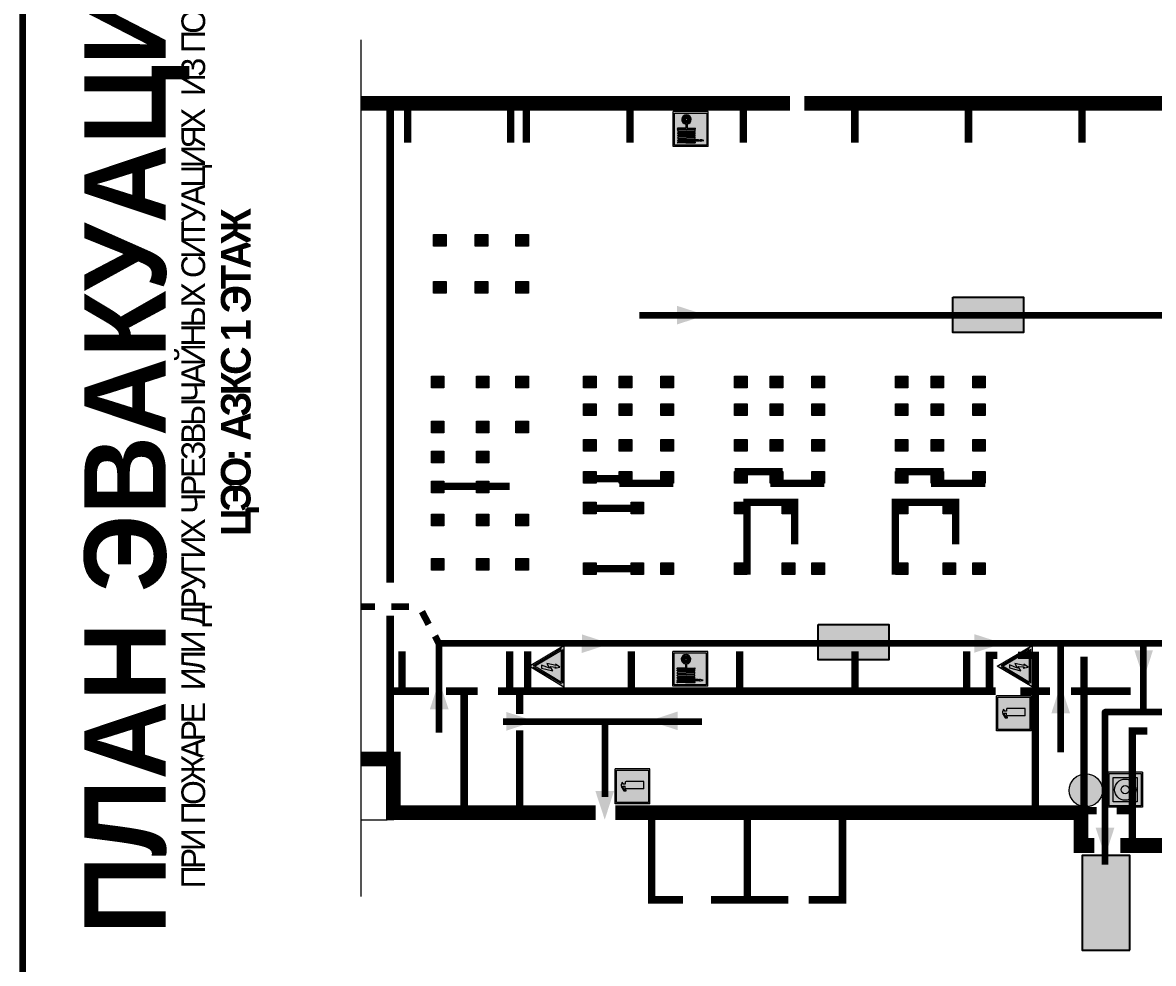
# Model space of a CAD drawing. Header units: millimetres. Extents: x 13114 to 67229, y 22859 to 38520.
# Drawn here: x 27562.5 to 27822.2, y 25477.1 to 25693.2 of the extents above; entities that cross this region are included whole.
import ezdxf

# ---------------------------------------------------------------- set-up
doc = ezdxf.new("R2010")
doc.units = ezdxf.units.MM
doc.linetypes.add('{ Wide Dash }', pattern=[12, 4, -2, 4, -2])
doc.layers.add('План_Штампы', color=7, linetype='Continuous')
doc.styles.add('обычный', font='arial.ttf')

# ---------------------------------------------------------------- blocks, each defined once
blk = doc.blocks.new('A$C32E8229D')
at = {"true_color": 0xffffff}
blk.add_hatch(color=7, dxfattribs=at).paths.add_polyline_path([(0, 0), (0, -8), (16, -8), (16, 0)])
h = blk.add_hatch(color=126)
h.paths.add_polyline_path([(0.2, -0.2), (15.8, -0.2), (15.8, -7.8), (0.2, -7.8)])
h.paths.add_polyline_path([(13.49, -2.05), (12.08, -2.05), (11.37, -2.63, 0.162397), (11.29, -2.84), (11.29, -3.63), (10.35, -3.63), (10.35, -4.05), (11.68, -4.05), (11.68, -3.48), (12.26, -4.28), (11.29, -5.1), (11.29, -6.78), (11.85, -6.78), (11.85, -5.44), (12.8, -4.64), (12.8, -5.94), (14.46, -5.94), (14.46, -5.39), (13.45, -5.39), (13.45, -3.97), (12.46, -2.59), (13.15, -2.59), (13.69, -3.34), (14.18, -3)], flags=16)
h.paths.add_polyline_path([(10.74, -1.82, 1), (11.8, -1.82, 1)], flags=16)
h.paths.add_polyline_path([(9.39, -3.59), (5.99, -3.59), (6.56, -3.03), (5.91, -3.03), (5.1, -3.83), (5.91, -4.64), (6.56, -4.64), (5.99, -4.09), (9.39, -4.09)], flags=16)
h.paths.add_polyline_path([(4.29, -1.08), (1.72, -1.08), (1.72, -6.6), (4.29, -6.6)], flags=16)
at = {"color": 126}
blk.add_lwpolyline([(16, -8), (0, -8), (0, 0), (16, 0)], close=True, dxfattribs=at)
blk = doc.blocks.new('A$C54414219')
at = {"true_color": 0xffffff}
h = blk.add_hatch(color=7, dxfattribs=at)
h.paths.add_polyline_path([(2.39, -9.45), (2.39, -18.3), (11.23, -18.3), (11.23, -9.45)], flags=0)
h.paths.add_polyline_path([(10.71, -13.87, -1), (2.92, -13.87, -1)], flags=0)
h.paths.add_polyline_path([(8.3, -13.87, -1), (5.33, -13.87, -1)], flags=0)
h.paths.add_polyline_path([(0.41, -7.47), (0.41, -20.27), (13.21, -20.27), (13.21, -7.47)])
h.paths.add_polyline_path([(0.92, -19.77), (12.71, -19.77), (12.71, -7.98), (0.92, -7.98)], flags=16)
h.paths.add_polyline_path([(11.23, -9.45), (11.23, -18.3), (2.39, -18.3), (2.39, -9.45)], flags=0)
at = {"lineweight": 5}
h = blk.add_hatch(color=242, dxfattribs=at)
h.paths.add_polyline_path([(12.71, -7.98), (0.92, -7.98), (0.92, -19.77), (12.71, -19.77)])
h.paths.add_polyline_path([(11.23, -18.3), (2.39, -18.3), (2.39, -9.45), (11.23, -9.45)], flags=16)
h.paths.add_polyline_path([(10.71, -13.87, -1), (2.92, -13.87, -1)], flags=0)
h.paths.add_polyline_path([(8.3, -13.87, -1), (5.33, -13.87, -1)], flags=0)
at = {"true_color": 0xffffff}
h = blk.add_hatch(color=7, dxfattribs=at)
h.paths.add_polyline_path([(2.39, -9.45), (2.39, -18.3), (11.23, -18.3), (11.23, -9.45)])
h.paths.add_polyline_path([(10.71, -13.87, -1), (2.92, -13.87, -1)], flags=16)
h.paths.add_polyline_path([(8.3, -13.87, -1), (5.33, -13.87, -1)], flags=0)
at = {"lineweight": 5}
h = blk.add_hatch(color=242, dxfattribs=at)
h.paths.add_polyline_path([(2.92, -13.87, 1), (10.71, -13.87, 1)])
h.paths.add_polyline_path([(8.3, -13.87, -1), (5.33, -13.87, -1)], flags=16)
at = {"color": 242, "lineweight": 5}
for p, q in [((0.41, -20.27), (0.41, -7.47)), ((0.41, -7.47), (13.21, -7.47)), ((0.41, -7.47), (13.21, -7.47)), ((13.21, -20.27), (13.21, -7.47)), ((0.41, -20.27), (13.21, -20.27))]:
    blk.add_line(p, q, dxfattribs=at)
for points in [[(0.92, -7.98), (12.71, -7.98), (12.71, -19.77), (0.92, -19.77)], [(2.39, -9.45), (11.23, -9.45), (11.23, -18.3), (2.39, -18.3)]]:
    blk.add_lwpolyline(points, close=True, dxfattribs=at)
for radius in [3.89, 1.49]:
    blk.add_circle((6.81, -13.87), radius, dxfattribs=at)
blk = doc.blocks.new('A$C7B8C2D5B')
at = {"lineweight": 0}
h = blk.add_hatch(color=5, dxfattribs=at)
h.dxf.hatch_style = 1
h.paths.add_polyline_path([(1.4, -3.02, 1), (-2.11, -3.02, 1)])
at = {"color": 5, "lineweight": 0}
blk.add_circle((-0.36, -3.02), 1.75, dxfattribs=at)
blk = doc.blocks.new('A$C7B4425F7')
at = {"true_color": 0xffffff}
blk.add_hatch(color=7, dxfattribs=at).paths.add_polyline_path([(0, 0), (-16, 0), (-16, -8), (0, -8)])
h = blk.add_hatch(color=126)
h.paths.add_polyline_path([(-0.2, -0.2), (-15.8, -0.2), (-15.8, -7.8), (-0.2, -7.8)])
h.paths.add_polyline_path([(-11.76, -2.03), (-11.76, -3.66), (-11.17, -3.66, -0.568275), (-11.17, -6.18), (-12.58, -6.18), (-12.58, -2.03)], flags=16)
h.paths.add_polyline_path([(-13.33, -4.12, -0.495768), (-13.59, -6.18), (-15.03, -6.18), (-15.03, -2.03), (-13.59, -2.03, -0.487973)], flags=16)
h.paths.add_polyline_path([(-10.25, -2.03), (-9.48, -2.03), (-9.48, -6.18), (-10.25, -6.18)], flags=16)
h.paths.add_polyline_path([(-13.84, -3.69), (-14.24, -3.69), (-14.24, -3.03), (-13.9, -3.03, -0.692621)], flags=0)
h.paths.add_polyline_path([(-9.15, -2.03), (-8.4, -2.03), (-8.04, -3.07), (-7.68, -2.03), (-6.93, -2.03), (-7.64, -4.1), (-6.93, -6.18), (-7.68, -6.18), (-8.04, -5.14), (-8.4, -6.18), (-9.15, -6.18), (-8.44, -4.1)], flags=16)
h.paths.add_polyline_path([(-11.76, -4.46), (-11.42, -4.46, -0.692621), (-11.36, -5.12), (-11.76, -5.12)], flags=0)
h.paths.add_polyline_path([(-13.9, -5.2), (-14.24, -5.2), (-14.24, -4.55), (-13.84, -4.55, -0.708038)], flags=0)
edge = h.paths.add_edge_path(flags=16)
edge.add_ellipse((-5.51, -4.08), major_axis=(0, 2.05), ratio=0.586184, start_angle=0, end_angle=360)
edge = h.paths.add_edge_path(flags=0)
edge.add_ellipse((-5.51, -4.08), major_axis=(0, 1.14), ratio=0.454828, start_angle=0, end_angle=360)
h.paths.add_polyline_path([(-4.13, -4.96, 0.377264), (-3.48, -4.52, 0.0555), (-3.16, -2.03), (-1.66, -2.03), (-1.66, -4.96), (-0.96, -4.96), (-0.96, -7.01), (-1.75, -7.01), (-1.75, -6.18), (-3.3, -6.18), (-3.3, -7.02), (-4.13, -7.02)], flags=16)
h.paths.add_polyline_path([(-2.73, -2.91), (-2.28, -2.91), (-2.28, -4.96), (-3.05, -4.96, 0.079136)], flags=0)
at = {"color": 126}
blk.add_lwpolyline([(-16, -8), (0, -8), (0, 0), (-16, 0)], close=True, dxfattribs=at)
blk = doc.blocks.new('A$C3AD82952')
at = {"true_color": 0xf5f5ff}
h = blk.add_hatch(color=7, dxfattribs=at)
h.dxf.hatch_style = 1
h.paths.add_polyline_path([(8.21, 8.73, 0.414214), (7.89, 9.05), (7.22, 9.05), (7.22, 9.92), (7.59, 9.92, 1), (7.57, 10.36), (7.22, 10.36), (7.22, 10.6), (6.43, 10.6), (6.43, 10.36), (6.01, 10.36), (4.74, 9.59), (4.74, 8.69), (4.98, 8.73), (4.98, 9.26), (6.12, 9.91), (6.43, 9.91), (6.43, 9.05), (5.76, 9.05, 0.414214), (5.44, 8.73), (5.44, 2.2), (8.21, 2.2)], flags=0)
h.paths.add_polyline_path([(12.8, 12.8), (0, 12.8), (0, 0), (12.8, 0)])
h.paths.add_polyline_path([(0.51, 12.29), (12.29, 12.29), (12.29, 0.51), (0.51, 0.51)], flags=16)
h.paths.add_polyline_path([(4.74, 9.59), (6.01, 10.36), (6.43, 10.36), (6.43, 10.6), (7.22, 10.6), (7.22, 10.36), (7.59, 10.36, -0.94586), (7.59, 9.92), (7.22, 9.92), (7.22, 9.05), (7.89, 9.05, -0.414214), (8.21, 8.73), (8.21, 2.2), (5.44, 2.2), (5.44, 8.73, -0.414214), (5.76, 9.05), (6.43, 9.05), (6.43, 9.91), (6.12, 9.91), (4.98, 9.26), (4.98, 8.73), (4.74, 8.69)], flags=0)
h = blk.add_hatch(color=242)
h.dxf.hatch_style = 1
h.paths.add_polyline_path([(12.29, 12.29), (0.51, 12.29), (0.51, 0.51), (12.29, 0.51)])
h.paths.add_polyline_path([(4.74, 8.69), (4.74, 9.59), (6.01, 10.36), (6.43, 10.36), (6.43, 10.6), (7.22, 10.6), (7.22, 10.36), (7.59, 10.36, -0.94586), (7.59, 9.92), (7.22, 9.92), (7.22, 9.05), (7.89, 9.05, -0.414214), (8.21, 8.73), (8.21, 2.2), (5.44, 2.2), (5.44, 8.73, -0.414214), (5.76, 9.05), (6.43, 9.05), (6.43, 9.91), (6.12, 9.91), (4.98, 9.26), (4.98, 8.73)], flags=16)
h = blk.add_hatch(color=7, dxfattribs=at)
h.dxf.hatch_style = 1
h.paths.add_polyline_path([(8.21, 8.73, 0.414214), (7.89, 9.05), (7.22, 9.05), (7.22, 9.92), (7.59, 9.92, 1), (7.57, 10.36), (7.22, 10.36), (7.22, 10.6), (6.43, 10.6), (6.43, 10.36), (6.01, 10.36), (4.74, 9.59), (4.74, 8.69), (4.98, 8.73), (4.98, 9.26), (6.12, 9.91), (6.43, 9.91), (6.43, 9.05), (5.76, 9.05, 0.414214), (5.44, 8.73), (5.44, 2.2), (8.21, 2.2)])
at = {"color": 242, "lineweight": 5}
for p, q in [((0, 0), (0, 12.8)), ((0, 12.8), (12.8, 12.8)), ((12.8, 0), (12.8, 12.8)), ((6.01, 10.36), (4.74, 9.59)), ((4.74, 9.59), (4.74, 8.69)), ((4.74, 8.69), (4.98, 8.73)), ((4.98, 9.26), (6.12, 9.91)), ((4.98, 8.73), (4.98, 9.26)), ((5.44, 2.2), (5.44, 8.73)), ((5.76, 9.05), (6.43, 9.05)), ((6.01, 10.36), (6.43, 10.36)), ((6.12, 9.91), (6.43, 9.91)), ((7.22, 10.6), (6.43, 10.6)), ((6.43, 10.6), (6.43, 10.36)), ((6.43, 9.91), (6.43, 9.05)), ((7.22, 10.36), (7.22, 10.6)), ((7.59, 10.36), (7.22, 10.36)), ((7.22, 9.05), (7.22, 9.92)), ((7.59, 9.92), (7.22, 9.92)), ((7.89, 9.05), (7.22, 9.05)), ((8.21, 2.2), (8.21, 8.73)), ((0, 0), (12.8, 0)), ((5.44, 2.2), (8.21, 2.2))]:
    blk.add_line(p, q, dxfattribs=at)
blk.add_lwpolyline([(0.51, 12.29), (12.29, 12.29), (12.29, 0.51), (0.51, 0.51)], close=True, dxfattribs=at)
for centre, radius, start, end in [((5.76, 8.73), 0.32, 90, 180), ((7.58, 10.14), 0.223, 273.1875, 86.8125), ((7.89, 8.73), 0.32, 0, 90)]:
    blk.add_arc(centre, radius, start, end, dxfattribs=at)
blk = doc.blocks.new('A$C3E6D3DDE')
at = {"lineweight": 5}
h = blk.add_hatch(color=40, dxfattribs=at)
h.paths.add_polyline_path([(24.1, 1.45), (16.46, -11.35), (31.74, -11.35)])
h.paths.add_polyline_path([(24.09, -0.46), (30.03, -10.41), (18.14, -10.41)], flags=16)
h.paths.add_polyline_path([(24.54, -3.08), (23.41, -6.02), (25.13, -5.01), (24.33, -8.5), (24.82, -8.27), (23.79, -9.86), (23.4, -8.04), (23.8, -8.43), (24.04, -6.29), (22.39, -7.25), (23.44, -3.08)], flags=0)
h = blk.add_hatch(color=256, dxfattribs=at)
h.paths.add_polyline_path([(24.37, 0.03, 0.567511), (23.82, 0.03), (17.59, -10.4, 0.582454), (17.86, -10.88), (30.32, -10.88, 0.582149), (30.6, -10.4)])
h.paths.add_polyline_path([(24.09, -0.46), (18.14, -10.41), (30.03, -10.41)], flags=16)
h.paths.add_polyline_path([(24.54, -3.08), (23.41, -6.02), (25.13, -5.01), (24.33, -8.5), (24.82, -8.27), (23.79, -9.86), (23.4, -8.04), (23.8, -8.43), (24.04, -6.29), (22.39, -7.25), (23.44, -3.08)], flags=0)
h = blk.add_hatch(color=40, dxfattribs=at)
h.paths.add_polyline_path([(24.09, -0.46), (18.14, -10.41), (30.03, -10.41)])
h.paths.add_polyline_path([(24.82, -8.27), (23.79, -9.86), (23.4, -8.04), (23.8, -8.43), (24.04, -6.29), (22.39, -7.25), (23.44, -3.08), (24.54, -3.08), (23.41, -6.02), (25.13, -5.01), (24.33, -8.5)], flags=16)
at = {"color": 40, "lineweight": 5}
for p, q in [((16.46, -11.35), (24.1, 1.45)), ((24.1, 1.45), (31.74, -11.35))]:
    blk.add_line(p, q, dxfattribs=at)
at = {"lineweight": 5}
for p, q in [((17.59, -10.4), (23.82, 0.03)), ((24.37, 0.03), (30.6, -10.4)), ((18.14, -10.41), (24.09, -0.46)), ((23.44, -3.08), (22.39, -7.25)), ((23.41, -6.02), (24.54, -3.08)), ((24.54, -3.08), (23.44, -3.08)), ((24.09, -0.46), (30.03, -10.41)), ((22.39, -7.25), (24.04, -6.29)), ((23.8, -8.43), (23.4, -8.04)), ((23.4, -8.04), (23.79, -9.86)), ((25.13, -5.01), (23.41, -6.02)), ((23.79, -9.86), (24.82, -8.27)), ((24.04, -6.29), (23.8, -8.43)), ((24.33, -8.5), (25.13, -5.01)), ((24.82, -8.27), (24.33, -8.5)), ((17.86, -10.88), (30.32, -10.88)), ((18.14, -10.41), (30.03, -10.41))]:
    blk.add_line(p, q, dxfattribs=at)
at = {"color": 50, "lineweight": 5}
blk.add_line((31.74, -11.35), (16.46, -11.35), dxfattribs=at)
blk = doc.blocks.new('A$C37112FD5')
at = {"true_color": 0xf5f5ff}
h = blk.add_hatch(color=7, dxfattribs=at)
h.dxf.hatch_style = 1
h.paths.add_polyline_path([(12.8, -7.4), (0, -7.4), (0, -20.2), (12.8, -20.2)])
h.paths.add_polyline_path([(12.29, -7.91), (12.29, -19.69), (0.51, -19.69), (0.51, -7.91)], flags=16)
h.paths.add_polyline_path([(4.98, -9.04, -0.42597), (5.17, -9.22), (5.17, -12.25), (5.17, -15.29, -0.432244), (4.98, -15.47), (4.83, -15.47, -0.42597), (4.64, -15.29), (4.64, -12.25), (4.64, -9.22, -0.432244), (4.83, -9.04)], flags=0)
h.paths.add_polyline_path([(4.28, -9.22), (4.28, -12.25), (4.28, -15.29, -0.432244), (4.09, -15.47), (3.94, -15.47, -0.42597), (3.75, -15.29), (3.75, -12.25), (3.75, -9.22, -0.432244), (3.94, -9.04), (4.09, -9.04, -0.42597)], flags=0)
h.paths.add_polyline_path([(5.72, -9.04), (5.87, -9.04, -0.42597), (6.06, -9.22), (6.06, -12.25), (6.06, -15.29, -0.432244), (5.87, -15.47), (5.72, -15.47, -0.42597), (5.53, -15.29), (5.53, -12.25), (5.53, -9.22, -0.432244)], flags=0)
h.paths.add_polyline_path([(6.42, -8.9), (6.5, -8.9, -0.42597), (6.69, -9.08), (6.69, -12.03), (8.21, -12.03, -15.824349), (8.21, -12.47), (6.69, -12.47), (6.69, -15.42, -0.432244), (6.5, -15.6), (6.42, -15.6)], flags=0)
h.paths.add_polyline_path([(3.39, -9.22), (3.39, -12.25), (3.39, -15.29, -0.432244), (3.2, -15.47), (3.05, -15.47, -0.42597), (2.85, -15.29), (2.85, -12.25), (2.85, -9.22, -0.432244), (3.05, -9.04), (3.2, -9.04, -0.42597)], flags=0)
h.paths.add_polyline_path([(2.5, -9.22), (2.5, -16.71), (1.96, -16.71), (1.96, -9.22, -0.432244), (2.15, -9.04), (2.31, -9.04, -0.42597)], flags=0)
h.paths.add_polyline_path([(1.61, -8.9), (1.61, -15.6), (1.57, -15.6, -0.42597), (1.37, -15.42), (1.37, -12.03), (1.37, -9.09, -0.432244), (1.57, -8.9)], flags=0)
h.paths.add_polyline_path([(9.76, -10.81), (9.76, -12.03), (8.49, -12.03, -0.336371)], flags=0)
h.paths.add_polyline_path([(8.49, -12.47), (9.76, -12.47), (9.76, -13.7, -0.336371)], flags=0)
h.paths.add_polyline_path([(10.11, -10.81, -0.336371), (11.38, -12.03), (10.11, -12.03)], flags=0)
h.paths.add_polyline_path([(10.11, -12.47), (11.38, -12.47, -0.336371), (10.11, -13.7)], flags=0)
h.paths.add_polyline_path([(2.5, -16.84), (2.5, -17.05), (1.97, -17.05), (1.97, -16.84)], flags=0)
h.paths.add_polyline_path([(2.5, -17.24, -0.033778), (2.24, -18.6, -0.033778), (1.97, -17.24)], flags=0)
h = blk.add_hatch(color=242)
h.dxf.hatch_style = 1
h.paths.add_polyline_path([(12.29, -7.91), (0.51, -7.91), (0.51, -19.69), (12.29, -19.69)])
h.paths.add_polyline_path([(6.42, -15.6), (6.42, -8.9), (6.5, -8.9, -0.42597), (6.69, -9.08), (6.69, -12.03), (8.21, -12.03, -15.824349), (8.21, -12.47), (6.69, -12.47), (6.69, -15.42, -0.432244), (6.5, -15.6)], flags=16)
h.paths.add_polyline_path([(5.87, -15.47), (5.72, -15.47, -0.42597), (5.53, -15.29), (5.53, -12.25), (5.53, -9.22, -0.432244), (5.72, -9.04), (5.87, -9.04, -0.42597), (6.06, -9.22), (6.06, -12.25), (6.06, -15.29, -0.432244)], flags=16)
h.paths.add_polyline_path([(4.98, -15.47), (4.83, -15.47, -0.42597), (4.64, -15.29), (4.64, -12.25), (4.64, -9.22, -0.432244), (4.83, -9.04), (4.98, -9.04, -0.42597), (5.17, -9.22), (5.17, -12.25), (5.17, -15.29, -0.432244)], flags=16)
h.paths.add_polyline_path([(4.09, -15.47), (3.94, -15.47, -0.42597), (3.75, -15.29), (3.75, -12.25), (3.75, -9.22, -0.432244), (3.94, -9.04), (4.09, -9.04, -0.42597), (4.28, -9.22), (4.28, -12.25), (4.28, -15.29, -0.432244)], flags=16)
h.paths.add_polyline_path([(3.2, -15.47), (3.05, -15.47, -0.42597), (2.85, -15.29), (2.85, -12.25), (2.85, -9.22, -0.432244), (3.05, -9.04), (3.2, -9.04, -0.42597), (3.39, -9.22), (3.39, -12.25), (3.39, -15.29, -0.432244)], flags=16)
h.paths.add_polyline_path([(2.5, -17.05), (1.97, -17.05), (1.97, -16.84), (2.5, -16.84)], flags=16)
h.paths.add_polyline_path([(2.5, -17.24, -0.033778), (2.24, -18.6, -0.033778), (1.97, -17.24)], flags=16)
h.paths.add_polyline_path([(2.5, -16.71), (1.96, -16.71), (1.96, -9.22, -0.432244), (2.15, -9.04), (2.31, -9.04, -0.42597), (2.5, -9.22)], flags=16)
h.paths.add_polyline_path([(1.61, -15.6), (1.57, -15.6, -0.42597), (1.37, -15.42), (1.37, -12.03), (1.37, -9.09, -0.432244), (1.57, -8.9), (1.61, -8.9)], flags=16)
h.paths.add_polyline_path([(8.49, -12.47), (9.76, -12.47), (9.76, -13.7, -0.336371)], flags=0)
h.paths.add_polyline_path([(10.11, -13.7), (10.11, -12.47), (11.38, -12.47, -0.336371)], flags=0)
h.paths.add_polyline_path([(8.49, -12.03, -0.336371), (9.76, -10.81), (9.76, -12.03)], flags=0)
h.paths.add_polyline_path([(10.11, -12.03), (10.11, -10.81, -0.336371), (11.38, -12.03)], flags=0)
h = blk.add_hatch(color=7, dxfattribs=at)
h.dxf.hatch_style = 1
h.paths.add_polyline_path([(1.61, -8.9), (1.57, -8.9, 0.432244), (1.37, -9.09), (1.37, -12.03), (1.37, -15.42, 0.42597), (1.57, -15.6), (1.61, -15.6)])
h.paths.add_polyline_path([(2.5, -9.22, 0.42597), (2.31, -9.04), (2.15, -9.04, 0.432244), (1.96, -9.22), (1.96, -16.71), (2.5, -16.71)])
h.paths.add_polyline_path([(2.5, -16.84), (1.97, -16.84), (1.97, -17.05), (2.5, -17.05)])
h.paths.add_polyline_path([(2.5, -17.24), (1.97, -17.24, 0.033778), (2.24, -18.6, 0.033778)])
h.paths.add_polyline_path([(3.39, -12.25), (3.39, -9.22, 0.42597), (3.2, -9.04), (3.05, -9.04, 0.432244), (2.85, -9.22), (2.85, -12.25), (2.85, -15.29, 0.42597), (3.05, -15.47), (3.2, -15.47, 0.432244), (3.39, -15.29)])
h.paths.add_polyline_path([(4.28, -12.25), (4.28, -9.22, 0.42597), (4.09, -9.04), (3.94, -9.04, 0.432244), (3.75, -9.22), (3.75, -12.25), (3.75, -15.29, 0.42597), (3.94, -15.47), (4.09, -15.47, 0.432244), (4.28, -15.29)])
h.paths.add_polyline_path([(5.17, -12.25), (5.17, -9.22, 0.42597), (4.98, -9.04), (4.83, -9.04, 0.432244), (4.64, -9.22), (4.64, -12.25), (4.64, -15.29, 0.42597), (4.83, -15.47), (4.98, -15.47, 0.432244), (5.17, -15.29)])
h.paths.add_polyline_path([(6.06, -12.25), (6.06, -9.22, 0.42597), (5.87, -9.04), (5.72, -9.04, 0.432244), (5.53, -9.22), (5.53, -12.25), (5.53, -15.29, 0.42597), (5.72, -15.47), (5.87, -15.47, 0.432244), (6.06, -15.29)])
h.paths.add_polyline_path([(6.69, -12.47), (8.21, -12.47, 15.824349), (8.21, -12.03), (6.69, -12.03), (6.69, -9.08, 0.42597), (6.5, -8.9), (6.42, -8.9), (6.42, -15.6), (6.5, -15.6, 0.432244), (6.69, -15.42)])
h.paths.add_polyline_path([(8.49, -12.47), (9.76, -12.47), (9.76, -13.7, -0.336371)], flags=16)
h.paths.add_polyline_path([(8.49, -12.03, -0.336371), (9.76, -10.81), (9.76, -12.03)], flags=16)
h.paths.add_polyline_path([(10.11, -12.47), (11.38, -12.47, -0.336371), (10.11, -13.7)], flags=16)
h.paths.add_polyline_path([(10.11, -12.03), (10.11, -10.81, -0.336371), (11.38, -12.03)], flags=16)
h = blk.add_hatch(color=242)
h.dxf.hatch_style = 1
h.paths.add_polyline_path([(9.76, -10.81, 0.336371), (8.49, -12.03), (9.76, -12.03)])
h.paths.add_polyline_path([(10.11, -10.81), (10.11, -12.03), (11.38, -12.03, 0.336371)])
h.paths.add_polyline_path([(11.38, -12.47), (10.11, -12.47), (10.11, -13.7, 0.336371)])
h.paths.add_polyline_path([(9.76, -12.47), (8.49, -12.47, 0.336371), (9.76, -13.7)])
at = {"color": 242, "lineweight": 5}
for p, q in [((0, -20.2), (0, -7.4)), ((0, -7.4), (12.8, -7.4)), ((12.8, -20.2), (12.8, -7.4)), ((1.37, -12.03), (1.37, -9.08)), ((1.37, -12.03), (1.37, -15.42)), ((1.57, -8.9), (1.61, -8.9)), ((1.61, -8.9), (1.61, -15.6)), ((1.96, -16.71), (1.96, -9.22)), ((2.15, -9.04), (2.31, -9.04)), ((2.5, -16.71), (2.5, -9.22)), ((2.85, -12.25), (2.85, -9.22)), ((2.85, -12.25), (2.85, -15.29)), ((3.05, -9.04), (3.2, -9.04)), ((3.39, -12.25), (3.39, -9.22)), ((3.39, -12.25), (3.39, -15.29)), ((3.75, -12.25), (3.75, -9.22)), ((3.75, -12.25), (3.75, -15.29)), ((3.94, -9.04), (4.09, -9.04)), ((4.28, -12.25), (4.28, -9.22)), ((4.28, -12.25), (4.28, -15.29)), ((4.64, -12.25), (4.64, -9.22)), ((4.64, -12.25), (4.64, -15.29)), ((4.83, -9.04), (4.98, -9.04)), ((5.17, -12.25), (5.17, -9.22)), ((5.17, -12.25), (5.17, -15.29)), ((5.53, -12.25), (5.53, -9.22)), ((5.53, -12.25), (5.53, -15.29)), ((5.72, -9.04), (5.87, -9.04)), ((6.06, -12.25), (6.06, -9.22)), ((6.06, -12.25), (6.06, -15.29)), ((6.42, -8.9), (6.42, -15.6)), ((6.5, -8.9), (6.42, -8.9)), ((6.69, -12.03), (6.69, -9.08)), ((8.21, -12.03), (6.69, -12.03)), ((9.76, -12.03), (8.49, -12.03)), ((9.76, -10.81), (9.76, -12.03)), ((10.11, -10.81), (10.11, -12.03)), ((11.38, -12.03), (10.11, -12.03)), ((1.57, -15.6), (1.61, -15.6)), ((3.05, -15.47), (3.2, -15.47)), ((3.94, -15.47), (4.09, -15.47)), ((4.83, -15.47), (4.98, -15.47)), ((5.72, -15.47), (5.87, -15.47)), ((6.42, -15.6), (6.5, -15.6)), ((8.21, -12.47), (6.69, -12.47)), ((6.69, -12.47), (6.69, -15.42)), ((9.76, -12.47), (8.49, -12.47)), ((9.76, -12.47), (9.76, -13.7)), ((11.38, -12.47), (10.11, -12.47)), ((10.11, -12.47), (10.11, -13.7)), ((0, -20.2), (12.8, -20.2)), ((1.96, -16.71), (2.5, -16.71)), ((1.97, -16.84), (2.5, -16.84)), ((1.97, -17.05), (1.97, -16.84)), ((2.5, -17.05), (1.97, -17.05)), ((1.97, -17.24), (2.5, -17.24)), ((2.5, -16.84), (2.5, -17.05))]:
    blk.add_line(p, q, dxfattribs=at)
blk.add_lwpolyline([(0.51, -7.91), (12.29, -7.91), (12.29, -19.69), (0.51, -19.69)], close=True, dxfattribs=at)
for centre, radius, start, end in [((1.56, -9.09), 0.182, 87.1027, 180.6071), ((2.15, -9.22), 0.182, 87.1027, 180.6071), ((2.32, -9.22), 0.182, 359.3929, 92.8973), ((3.04, -9.22), 0.182, 87.1027, 180.6071), ((3.21, -9.22), 0.182, 359.3929, 92.8973), ((3.93, -9.22), 0.182, 87.1027, 180.6071), ((4.1, -9.22), 0.182, 359.3929, 92.8973), ((4.82, -9.22), 0.182, 87.1027, 180.6071), ((4.99, -9.22), 0.182, 359.3929, 92.8973), ((5.71, -9.22), 0.182, 87.1027, 180.6071), ((5.88, -9.22), 0.182, 359.3929, 92.8973), ((6.51, -9.09), 0.182, 359.3929, 92.8973), ((9.93, -12.25), 1.74, 187.2319, 172.7681), ((9.93, -12.25), 1.46, 96.9927, 171.3585), ((9.93, -12.25), 1.46, 8.6415, 83.0073), ((1.56, -15.42), 0.182, 179.3929, 272.8973), ((3.04, -15.29), 0.182, 179.3929, 272.8973), ((3.21, -15.29), 0.182, 267.1027, 0.6071), ((3.93, -15.29), 0.182, 179.3929, 272.8973), ((4.1, -15.29), 0.182, 267.1027, 0.6071), ((4.82, -15.29), 0.182, 179.3929, 272.8973), ((4.99, -15.29), 0.182, 267.1027, 0.6071), ((5.71, -15.29), 0.182, 179.3929, 272.8973), ((5.88, -15.29), 0.182, 267.1027, 0.6071), ((6.51, -15.42), 0.182, 267.1027, 0.6071), ((9.93, -12.25), 1.46, 188.6415, 263.0073), ((9.93, -12.25), 1.46, 276.9927, 351.3585), ((12.17, -15.98), 10.27, 187.041, 194.7793), ((-7.7, -15.98), 10.27, 345.2207, 352.959)]:
    blk.add_arc(centre, radius, start, end, dxfattribs=at)

msp = doc.modelspace()

# ---------------------------------------------------------------- hatches: boundary and pattern name
at = {"lineweight": 0}
h = msp.add_hatch(color=256, dxfattribs=at)
h.dxf.hatch_style = 1
h.paths.add_polyline_path([(27659.76, 25644.5), (27656.89, 25644.5), (27656.89, 25641.81), (27659.76, 25641.81)])
h = msp.add_hatch(color=256, dxfattribs=at)
h.dxf.hatch_style = 1
h.paths.add_polyline_path([(27669.32, 25644.5), (27666.45, 25644.5), (27666.45, 25641.81), (27669.32, 25641.81)])
h = msp.add_hatch(color=256, dxfattribs=at)
h.dxf.hatch_style = 1
h.paths.add_polyline_path([(27678.63, 25644.5), (27675.76, 25644.5), (27675.76, 25641.81), (27678.63, 25641.81)])
h = msp.add_hatch(color=256, dxfattribs=at)
h.dxf.hatch_style = 1
h.paths.add_polyline_path([(27659.76, 25633.66), (27656.89, 25633.66), (27656.89, 25630.98), (27659.76, 25630.98)])
h = msp.add_hatch(color=256, dxfattribs=at)
h.dxf.hatch_style = 1
h.paths.add_polyline_path([(27669.32, 25633.66), (27666.45, 25633.66), (27666.45, 25630.98), (27669.32, 25630.98)])
h = msp.add_hatch(color=256, dxfattribs=at)
h.dxf.hatch_style = 1
h.paths.add_polyline_path([(27678.63, 25633.66), (27675.76, 25633.66), (27675.76, 25630.98), (27678.63, 25630.98)])
h = msp.add_hatch(color=256, dxfattribs=at)
h.dxf.hatch_style = 1
h.paths.add_polyline_path([(27659.22, 25611.94), (27656.36, 25611.94), (27656.36, 25609.26), (27659.22, 25609.26)])
h = msp.add_hatch(color=256, dxfattribs=at)
h.dxf.hatch_style = 1
h.paths.add_polyline_path([(27669.59, 25611.94), (27666.73, 25611.94), (27666.73, 25609.26), (27669.59, 25609.26)])
h = msp.add_hatch(color=256, dxfattribs=at)
h.dxf.hatch_style = 1
h.paths.add_polyline_path([(27678.63, 25611.94), (27675.76, 25611.94), (27675.76, 25609.26), (27678.63, 25609.26)])
h = msp.add_hatch(color=256, dxfattribs=at)
h.dxf.hatch_style = 1
h.paths.add_polyline_path([(27694.17, 25611.94), (27691.3, 25611.94), (27691.3, 25609.26), (27694.17, 25609.26)])
h = msp.add_hatch(color=256, dxfattribs=at)
h.dxf.hatch_style = 1
h.paths.add_polyline_path([(27702.37, 25611.94), (27699.5, 25611.94), (27699.5, 25609.26), (27702.37, 25609.26)])
h = msp.add_hatch(color=256, dxfattribs=at)
h.dxf.hatch_style = 1
h.paths.add_polyline_path([(27711.93, 25611.94), (27709.06, 25611.94), (27709.06, 25609.26), (27711.93, 25609.26)])
h = msp.add_hatch(color=256, dxfattribs=at)
h.dxf.hatch_style = 1
h.paths.add_polyline_path([(27728.85, 25611.94), (27725.99, 25611.94), (27725.99, 25609.26), (27728.85, 25609.26)])
h = msp.add_hatch(color=256, dxfattribs=at)
h.dxf.hatch_style = 1
h.paths.add_polyline_path([(27737.05, 25611.94), (27734.19, 25611.94), (27734.19, 25609.26), (27737.05, 25609.26)])
h = msp.add_hatch(color=256, dxfattribs=at)
h.dxf.hatch_style = 1
h.paths.add_polyline_path([(27746.61, 25611.94), (27743.75, 25611.94), (27743.75, 25609.26), (27746.61, 25609.26)])
h = msp.add_hatch(color=256, dxfattribs=at)
h.dxf.hatch_style = 1
h.paths.add_polyline_path([(27765.79, 25611.94), (27762.92, 25611.94), (27762.92, 25609.26), (27765.79, 25609.26)])
h = msp.add_hatch(color=256, dxfattribs=at)
h.dxf.hatch_style = 1
h.paths.add_polyline_path([(27773.99, 25611.94), (27771.12, 25611.94), (27771.12, 25609.26), (27773.99, 25609.26)])
h = msp.add_hatch(color=256, dxfattribs=at)
h.dxf.hatch_style = 1
h.paths.add_polyline_path([(27783.55, 25611.94), (27780.68, 25611.94), (27780.68, 25609.26), (27783.55, 25609.26)])
h = msp.add_hatch(color=256, dxfattribs=at)
h.dxf.hatch_style = 1
h.paths.add_polyline_path([(27694.17, 25605.57), (27691.3, 25605.57), (27691.3, 25602.89), (27694.17, 25602.89)])
h = msp.add_hatch(color=256, dxfattribs=at)
h.dxf.hatch_style = 1
h.paths.add_polyline_path([(27702.37, 25605.57), (27699.5, 25605.57), (27699.5, 25602.89), (27702.37, 25602.89)])
h = msp.add_hatch(color=256, dxfattribs=at)
h.dxf.hatch_style = 1
h.paths.add_polyline_path([(27711.93, 25605.57), (27709.06, 25605.57), (27709.06, 25602.89), (27711.93, 25602.89)])
h = msp.add_hatch(color=256, dxfattribs=at)
h.dxf.hatch_style = 1
h.paths.add_polyline_path([(27728.85, 25605.57), (27725.99, 25605.57), (27725.99, 25602.89), (27728.85, 25602.89)])
h = msp.add_hatch(color=256, dxfattribs=at)
h.dxf.hatch_style = 1
h.paths.add_polyline_path([(27737.05, 25605.57), (27734.19, 25605.57), (27734.19, 25602.89), (27737.05, 25602.89)])
h = msp.add_hatch(color=256, dxfattribs=at)
h.dxf.hatch_style = 1
h.paths.add_polyline_path([(27746.61, 25605.57), (27743.75, 25605.57), (27743.75, 25602.89), (27746.61, 25602.89)])
h = msp.add_hatch(color=256, dxfattribs=at)
h.dxf.hatch_style = 1
h.paths.add_polyline_path([(27765.79, 25605.57), (27762.92, 25605.57), (27762.92, 25602.89), (27765.79, 25602.89)])
h = msp.add_hatch(color=256, dxfattribs=at)
h.dxf.hatch_style = 1
h.paths.add_polyline_path([(27773.99, 25605.57), (27771.12, 25605.57), (27771.12, 25602.89), (27773.99, 25602.89)])
h = msp.add_hatch(color=256, dxfattribs=at)
h.dxf.hatch_style = 1
h.paths.add_polyline_path([(27783.55, 25605.57), (27780.68, 25605.57), (27780.68, 25602.89), (27783.55, 25602.89)])
h = msp.add_hatch(color=256, dxfattribs=at)
h.dxf.hatch_style = 1
h.paths.add_polyline_path([(27659.22, 25601.63), (27656.36, 25601.63), (27656.36, 25598.95), (27659.22, 25598.95)])
h = msp.add_hatch(color=256, dxfattribs=at)
h.dxf.hatch_style = 1
h.paths.add_polyline_path([(27669.59, 25601.63), (27666.73, 25601.63), (27666.73, 25598.95), (27669.59, 25598.95)])
h = msp.add_hatch(color=256, dxfattribs=at)
h.dxf.hatch_style = 1
h.paths.add_polyline_path([(27678.63, 25601.63), (27675.76, 25601.63), (27675.76, 25598.95), (27678.63, 25598.95)])
h = msp.add_hatch(color=256, dxfattribs=at)
h.dxf.hatch_style = 1
h.paths.add_polyline_path([(27694.17, 25597.38), (27691.3, 25597.38), (27691.3, 25594.69), (27694.17, 25594.69)])
h = msp.add_hatch(color=256, dxfattribs=at)
h.dxf.hatch_style = 1
h.paths.add_polyline_path([(27702.37, 25597.38), (27699.5, 25597.38), (27699.5, 25594.69), (27702.37, 25594.69)])
h = msp.add_hatch(color=256, dxfattribs=at)
h.dxf.hatch_style = 1
h.paths.add_polyline_path([(27711.93, 25597.38), (27709.06, 25597.38), (27709.06, 25594.69), (27711.93, 25594.69)])
h = msp.add_hatch(color=256, dxfattribs=at)
h.dxf.hatch_style = 1
h.paths.add_polyline_path([(27728.85, 25597.38), (27725.99, 25597.38), (27725.99, 25594.69), (27728.85, 25594.69)])
h = msp.add_hatch(color=256, dxfattribs=at)
h.dxf.hatch_style = 1
h.paths.add_polyline_path([(27737.05, 25597.38), (27734.19, 25597.38), (27734.19, 25594.69), (27737.05, 25594.69)])
h = msp.add_hatch(color=256, dxfattribs=at)
h.dxf.hatch_style = 1
h.paths.add_polyline_path([(27746.61, 25597.38), (27743.75, 25597.38), (27743.75, 25594.69), (27746.61, 25594.69)])
h = msp.add_hatch(color=256, dxfattribs=at)
h.dxf.hatch_style = 1
h.paths.add_polyline_path([(27765.79, 25597.38), (27762.92, 25597.38), (27762.92, 25594.69), (27765.79, 25594.69)])
h = msp.add_hatch(color=256, dxfattribs=at)
h.dxf.hatch_style = 1
h.paths.add_polyline_path([(27773.99, 25597.38), (27771.12, 25597.38), (27771.12, 25594.69), (27773.99, 25594.69)])
h = msp.add_hatch(color=256, dxfattribs=at)
h.dxf.hatch_style = 1
h.paths.add_polyline_path([(27783.55, 25597.38), (27780.68, 25597.38), (27780.68, 25594.69), (27783.55, 25594.69)])
h = msp.add_hatch(color=256, dxfattribs=at)
h.dxf.hatch_style = 1
h.paths.add_polyline_path([(27659.22, 25594.69), (27656.36, 25594.69), (27656.36, 25592.01), (27659.22, 25592.01)])
h = msp.add_hatch(color=256, dxfattribs=at)
h.dxf.hatch_style = 1
h.paths.add_polyline_path([(27669.59, 25594.69), (27666.73, 25594.69), (27666.73, 25592.01), (27669.59, 25592.01)])
h = msp.add_hatch(color=256, dxfattribs=at)
h.dxf.hatch_style = 1
h.paths.add_polyline_path([(27694.17, 25590.04), (27691.3, 25590.04), (27691.3, 25587.36), (27694.17, 25587.36)])
h = msp.add_hatch(color=256, dxfattribs=at)
h.dxf.hatch_style = 1
h.paths.add_polyline_path([(27702.37, 25590.04), (27699.5, 25590.04), (27699.5, 25587.36), (27702.37, 25587.36)])
h = msp.add_hatch(color=256, dxfattribs=at)
h.dxf.hatch_style = 1
h.paths.add_polyline_path([(27711.93, 25590.04), (27709.06, 25590.04), (27709.06, 25587.36), (27711.93, 25587.36)])
h = msp.add_hatch(color=256, dxfattribs=at)
h.dxf.hatch_style = 1
h.paths.add_polyline_path([(27728.85, 25590.04), (27725.99, 25590.04), (27725.99, 25587.36), (27728.85, 25587.36)])
h = msp.add_hatch(color=256, dxfattribs=at)
h.dxf.hatch_style = 1
h.paths.add_polyline_path([(27737.05, 25590.04), (27734.19, 25590.04), (27734.19, 25587.36), (27737.05, 25587.36)])
h = msp.add_hatch(color=256, dxfattribs=at)
h.dxf.hatch_style = 1
h.paths.add_polyline_path([(27746.61, 25590.04), (27743.75, 25590.04), (27743.75, 25587.36), (27746.61, 25587.36)])
h = msp.add_hatch(color=256, dxfattribs=at)
h.dxf.hatch_style = 1
h.paths.add_polyline_path([(27765.79, 25590.04), (27762.92, 25590.04), (27762.92, 25587.36), (27765.79, 25587.36)])
h = msp.add_hatch(color=256, dxfattribs=at)
h.dxf.hatch_style = 1
h.paths.add_polyline_path([(27773.99, 25590.04), (27771.12, 25590.04), (27771.12, 25587.36), (27773.99, 25587.36)])
h = msp.add_hatch(color=256, dxfattribs=at)
h.dxf.hatch_style = 1
h.paths.add_polyline_path([(27783.55, 25590.04), (27780.68, 25590.04), (27780.68, 25587.36), (27783.55, 25587.36)])
h = msp.add_hatch(color=256, dxfattribs=at)
h.dxf.hatch_style = 1
h.paths.add_polyline_path([(27659.22, 25587.84), (27656.36, 25587.84), (27656.36, 25585.15), (27659.22, 25585.15)])
h = msp.add_hatch(color=256, dxfattribs=at)
h.dxf.hatch_style = 1
h.paths.add_polyline_path([(27669.59, 25587.84), (27666.73, 25587.84), (27666.73, 25585.15), (27669.59, 25585.15)])
h = msp.add_hatch(color=256, dxfattribs=at)
h.dxf.hatch_style = 1
h.paths.add_polyline_path([(27694.17, 25582.98), (27691.3, 25582.98), (27691.3, 25580.3), (27694.17, 25580.3)])
h = msp.add_hatch(color=256, dxfattribs=at)
h.dxf.hatch_style = 1
h.paths.add_polyline_path([(27705.11, 25582.98), (27702.25, 25582.98), (27702.25, 25580.3), (27705.11, 25580.3)])
h = msp.add_hatch(color=256, dxfattribs=at)
h.dxf.hatch_style = 1
h.paths.add_polyline_path([(27728.85, 25582.98), (27725.99, 25582.98), (27725.99, 25580.3), (27728.85, 25580.3)])
h = msp.add_hatch(color=256, dxfattribs=at)
h.dxf.hatch_style = 1
h.paths.add_polyline_path([(27739.8, 25582.98), (27736.93, 25582.98), (27736.93, 25580.3), (27739.8, 25580.3)])
h = msp.add_hatch(color=256, dxfattribs=at)
h.dxf.hatch_style = 1
h.paths.add_polyline_path([(27765.79, 25582.98), (27762.92, 25582.98), (27762.92, 25580.3), (27765.79, 25580.3)])
h = msp.add_hatch(color=256, dxfattribs=at)
h.dxf.hatch_style = 1
h.paths.add_polyline_path([(27776.73, 25582.98), (27773.87, 25582.98), (27773.87, 25580.3), (27776.73, 25580.3)])
h = msp.add_hatch(color=256, dxfattribs=at)
h.dxf.hatch_style = 1
h.paths.add_polyline_path([(27659.22, 25580.22), (27656.36, 25580.22), (27656.36, 25577.54), (27659.22, 25577.54)])
h = msp.add_hatch(color=256, dxfattribs=at)
h.dxf.hatch_style = 1
h.paths.add_polyline_path([(27669.59, 25580.22), (27666.73, 25580.22), (27666.73, 25577.54), (27669.59, 25577.54)])
h = msp.add_hatch(color=256, dxfattribs=at)
h.dxf.hatch_style = 1
h.paths.add_polyline_path([(27678.63, 25580.22), (27675.76, 25580.22), (27675.76, 25577.54), (27678.63, 25577.54)])
h = msp.add_hatch(color=256, dxfattribs=at)
h.dxf.hatch_style = 1
h.paths.add_polyline_path([(27659.22, 25570.04), (27656.36, 25570.04), (27656.36, 25567.35), (27659.22, 25567.35)])
h = msp.add_hatch(color=256, dxfattribs=at)
h.dxf.hatch_style = 1
h.paths.add_polyline_path([(27669.59, 25570.04), (27666.73, 25570.04), (27666.73, 25567.35), (27669.59, 25567.35)])
h = msp.add_hatch(color=256, dxfattribs=at)
h.dxf.hatch_style = 1
h.paths.add_polyline_path([(27678.63, 25570.04), (27675.76, 25570.04), (27675.76, 25567.35), (27678.63, 25567.35)])
h = msp.add_hatch(color=256, dxfattribs=at)
h.dxf.hatch_style = 1
h.paths.add_polyline_path([(27694.17, 25569.06), (27691.3, 25569.06), (27691.3, 25566.37), (27694.17, 25566.37)])
h = msp.add_hatch(color=256, dxfattribs=at)
h.dxf.hatch_style = 1
h.paths.add_polyline_path([(27705.11, 25569.06), (27702.25, 25569.06), (27702.25, 25566.37), (27705.11, 25566.37)])
h = msp.add_hatch(color=256, dxfattribs=at)
h.dxf.hatch_style = 1
h.paths.add_polyline_path([(27711.93, 25569.06), (27709.06, 25569.06), (27709.06, 25566.37), (27711.93, 25566.37)])
h = msp.add_hatch(color=256, dxfattribs=at)
h.dxf.hatch_style = 1
h.paths.add_polyline_path([(27728.85, 25569.06), (27725.99, 25569.06), (27725.99, 25566.37), (27728.85, 25566.37)])
h = msp.add_hatch(color=256, dxfattribs=at)
h.dxf.hatch_style = 1
h.paths.add_polyline_path([(27739.8, 25569.06), (27736.93, 25569.06), (27736.93, 25566.37), (27739.8, 25566.37)])
h = msp.add_hatch(color=256, dxfattribs=at)
h.dxf.hatch_style = 1
h.paths.add_polyline_path([(27746.61, 25569.06), (27743.75, 25569.06), (27743.75, 25566.37), (27746.61, 25566.37)])
h = msp.add_hatch(color=256, dxfattribs=at)
h.dxf.hatch_style = 1
h.paths.add_polyline_path([(27765.79, 25569.06), (27762.92, 25569.06), (27762.92, 25566.37), (27765.79, 25566.37)])
h = msp.add_hatch(color=256, dxfattribs=at)
h.dxf.hatch_style = 1
h.paths.add_polyline_path([(27776.73, 25569.06), (27773.87, 25569.06), (27773.87, 25566.37), (27776.73, 25566.37)])
h = msp.add_hatch(color=256, dxfattribs=at)
h.dxf.hatch_style = 1
h.paths.add_polyline_path([(27783.55, 25569.06), (27780.68, 25569.06), (27780.68, 25566.37), (27783.55, 25566.37)])

# ---------------------------------------------------------------- linework, layer by layer
at = {"color": 6, "lineweight": 100}
msp.add_lwpolyline([(27562.5, 25461.11), (28162.5, 25461.11), (28162.5, 25856.11), (27562.5, 25856.11)], close=True, dxfattribs=at)
at = {"lineweight": 0}
for points in [[(27640.23, 25492.42), (27640.23, 25689.21)], [(27640.23, 25510.07), (27646.19, 25510.07)]]:
    msp.add_lwpolyline(points, dxfattribs=at)
for points, const_width in [([(27640.23, 25674.64), (27738.71, 25674.64)], 3.4), ([(27742.04, 25674.64), (27913.36, 25674.64)], 3.4), ([(27646.9, 25564.53), (27646.9, 25674.22)], 1.7), ([(27650.9, 25674.44), (27650.9, 25665.6)], 1.7), ([(27674.58, 25674.44), (27674.58, 25665.6)], 1.7), ([(27678.15, 25674.44), (27678.15, 25665.6)], 1.7), ([(27701.99, 25674.44), (27701.99, 25665.6)], 1.7), ([(27728, 25674.44), (27728, 25665.6)], 1.7), ([(27753.6, 25674.44), (27753.6, 25665.6)], 1.7), ([(27779.7, 25674.44), (27779.7, 25665.6)], 1.7), ([(27805.75, 25674.44), (27805.75, 25665.6)], 1.7), ([(27737.05, 25590.04), (27725.99, 25590.04)], 1.7), ([(27773.99, 25590.04), (27762.92, 25590.04)], 1.7), ([(27674.31, 25586.64), (27658.33, 25586.64)], 1.7), ([(27700.79, 25588.39), (27693.37, 25588.39)], 1.7), ([(27711.93, 25587.36), (27699.5, 25587.36)], 1.7), ([(27746.61, 25587.36), (27734.19, 25587.36)], 1.7), ([(27783.55, 25587.36), (27771.12, 25587.36)], 1.7), ([(27702.97, 25581.6), (27692.91, 25581.6)], 1.7), ([(27739.8, 25573.3), (27739.8, 25582.98), (27728.85, 25582.98), (27728.85, 25566.37)], 1.7), ([(27776.73, 25582.98), (27776.73, 25573.35), (27776.73, 25582.98), (27762.92, 25582.98), (27762.92, 25566.37)], 1.7), ([(27703.54, 25567.76), (27692.74, 25567.76)], 1.7), ([(27649.61, 25539.77), (27649.61, 25548.74)], 1.7), ([(27674.32, 25539.77), (27674.32, 25548.74)], 1.7), ([(27678.46, 25539.77), (27678.46, 25548.74)], 1.7), ([(27702.31, 25539.77), (27702.31, 25548.74)], 1.7), ([(27727.17, 25539.77), (27727.17, 25548.74)], 1.7), ([(27753.62, 25539.77), (27753.62, 25548.74)], 1.7), ([(27779.27, 25539.77), (27779.27, 25548.74)], 1.7), ([(27786.29, 25547.85), (27784.53, 25547.85), (27784.53, 25539.6)], 1.7), ([(27694.09, 25511.67), (27647.63, 25511.67), (27647.63, 25524), (27640.23, 25524)], 3.4), ([(27808.63, 25504.13), (27805.56, 25504.13), (27805.56, 25511.67), (27698.64, 25511.67)], 3.4), ([(27714.12, 25491.66), (27706.94, 25491.66), (27706.94, 25511.58)], 1.7), ([(27728.89, 25491.66), (27728.89, 25511.48)], 1.7), ([(27742.97, 25491.66), (27750.78, 25491.66), (27750.78, 25510.91)], 1.7), ([(27977.35, 25510.22), (27830.65, 25510.22), (27830.65, 25504.13), (27814.6, 25504.13)], 3.4), ([(27738.35, 25491.66), (27720.57, 25491.66)], 1.7)]:
    msp.add_lwpolyline(points, dxfattribs=dict(at, const_width=const_width))
for points in [[(27659.76, 25641.81), (27656.89, 25641.81), (27656.89, 25644.5), (27659.76, 25644.5)], [(27669.32, 25641.81), (27666.45, 25641.81), (27666.45, 25644.5), (27669.32, 25644.5)], [(27678.63, 25641.81), (27675.76, 25641.81), (27675.76, 25644.5), (27678.63, 25644.5)], [(27659.76, 25630.98), (27656.89, 25630.98), (27656.89, 25633.66), (27659.76, 25633.66)], [(27669.32, 25630.98), (27666.45, 25630.98), (27666.45, 25633.66), (27669.32, 25633.66)], [(27678.63, 25630.98), (27675.76, 25630.98), (27675.76, 25633.66), (27678.63, 25633.66)], [(27659.22, 25609.26), (27656.36, 25609.26), (27656.36, 25611.94), (27659.22, 25611.94)], [(27669.59, 25609.26), (27666.73, 25609.26), (27666.73, 25611.94), (27669.59, 25611.94)], [(27678.63, 25609.26), (27675.76, 25609.26), (27675.76, 25611.94), (27678.63, 25611.94)], [(27694.17, 25609.26), (27691.3, 25609.26), (27691.3, 25611.94), (27694.17, 25611.94)], [(27702.37, 25609.26), (27699.5, 25609.26), (27699.5, 25611.94), (27702.37, 25611.94)], [(27711.93, 25609.26), (27709.06, 25609.26), (27709.06, 25611.94), (27711.93, 25611.94)], [(27728.85, 25609.26), (27725.99, 25609.26), (27725.99, 25611.94), (27728.85, 25611.94)], [(27737.05, 25609.26), (27734.19, 25609.26), (27734.19, 25611.94), (27737.05, 25611.94)], [(27746.61, 25609.26), (27743.75, 25609.26), (27743.75, 25611.94), (27746.61, 25611.94)], [(27765.79, 25609.26), (27762.92, 25609.26), (27762.92, 25611.94), (27765.79, 25611.94)], [(27773.99, 25609.26), (27771.12, 25609.26), (27771.12, 25611.94), (27773.99, 25611.94)], [(27783.55, 25609.26), (27780.68, 25609.26), (27780.68, 25611.94), (27783.55, 25611.94)], [(27694.17, 25602.89), (27691.3, 25602.89), (27691.3, 25605.57), (27694.17, 25605.57)], [(27702.37, 25602.89), (27699.5, 25602.89), (27699.5, 25605.57), (27702.37, 25605.57)], [(27711.93, 25602.89), (27709.06, 25602.89), (27709.06, 25605.57), (27711.93, 25605.57)], [(27728.85, 25602.89), (27725.99, 25602.89), (27725.99, 25605.57), (27728.85, 25605.57)], [(27737.05, 25602.89), (27734.19, 25602.89), (27734.19, 25605.57), (27737.05, 25605.57)], [(27746.61, 25602.89), (27743.75, 25602.89), (27743.75, 25605.57), (27746.61, 25605.57)], [(27765.79, 25602.89), (27762.92, 25602.89), (27762.92, 25605.57), (27765.79, 25605.57)], [(27773.99, 25602.89), (27771.12, 25602.89), (27771.12, 25605.57), (27773.99, 25605.57)], [(27783.55, 25602.89), (27780.68, 25602.89), (27780.68, 25605.57), (27783.55, 25605.57)], [(27659.22, 25598.95), (27656.36, 25598.95), (27656.36, 25601.63), (27659.22, 25601.63)], [(27669.59, 25598.95), (27666.73, 25598.95), (27666.73, 25601.63), (27669.59, 25601.63)], [(27678.63, 25598.95), (27675.76, 25598.95), (27675.76, 25601.63), (27678.63, 25601.63)], [(27694.17, 25594.69), (27691.3, 25594.69), (27691.3, 25597.38), (27694.17, 25597.38)], [(27702.37, 25594.69), (27699.5, 25594.69), (27699.5, 25597.38), (27702.37, 25597.38)], [(27711.93, 25594.69), (27709.06, 25594.69), (27709.06, 25597.38), (27711.93, 25597.38)], [(27728.85, 25594.69), (27725.99, 25594.69), (27725.99, 25597.38), (27728.85, 25597.38)], [(27737.05, 25594.69), (27734.19, 25594.69), (27734.19, 25597.38), (27737.05, 25597.38)], [(27746.61, 25594.69), (27743.75, 25594.69), (27743.75, 25597.38), (27746.61, 25597.38)], [(27765.79, 25594.69), (27762.92, 25594.69), (27762.92, 25597.38), (27765.79, 25597.38)], [(27773.99, 25594.69), (27771.12, 25594.69), (27771.12, 25597.38), (27773.99, 25597.38)], [(27783.55, 25594.69), (27780.68, 25594.69), (27780.68, 25597.38), (27783.55, 25597.38)], [(27659.22, 25592.01), (27656.36, 25592.01), (27656.36, 25594.69), (27659.22, 25594.69)], [(27669.59, 25592.01), (27666.73, 25592.01), (27666.73, 25594.69), (27669.59, 25594.69)], [(27694.17, 25587.36), (27691.3, 25587.36), (27691.3, 25590.04), (27694.17, 25590.04)], [(27702.37, 25587.36), (27699.5, 25587.36), (27699.5, 25590.04), (27702.37, 25590.04)], [(27711.93, 25587.36), (27709.06, 25587.36), (27709.06, 25590.04), (27711.93, 25590.04)], [(27728.85, 25587.36), (27725.99, 25587.36), (27725.99, 25590.04), (27728.85, 25590.04)], [(27737.05, 25587.36), (27734.19, 25587.36), (27734.19, 25590.04), (27737.05, 25590.04)], [(27746.61, 25587.36), (27743.75, 25587.36), (27743.75, 25590.04), (27746.61, 25590.04)], [(27765.79, 25587.36), (27762.92, 25587.36), (27762.92, 25590.04), (27765.79, 25590.04)], [(27773.99, 25587.36), (27771.12, 25587.36), (27771.12, 25590.04), (27773.99, 25590.04)], [(27783.55, 25587.36), (27780.68, 25587.36), (27780.68, 25590.04), (27783.55, 25590.04)], [(27659.22, 25585.15), (27656.36, 25585.15), (27656.36, 25587.84), (27659.22, 25587.84)], [(27669.59, 25585.15), (27666.73, 25585.15), (27666.73, 25587.84), (27669.59, 25587.84)], [(27694.17, 25580.3), (27691.3, 25580.3), (27691.3, 25582.98), (27694.17, 25582.98)], [(27705.11, 25580.3), (27702.25, 25580.3), (27702.25, 25582.98), (27705.11, 25582.98)], [(27728.85, 25580.3), (27725.99, 25580.3), (27725.99, 25582.98), (27728.85, 25582.98)], [(27739.8, 25580.3), (27736.93, 25580.3), (27736.93, 25582.98), (27739.8, 25582.98)], [(27765.79, 25580.3), (27762.92, 25580.3), (27762.92, 25582.98), (27765.79, 25582.98)], [(27776.73, 25580.3), (27773.87, 25580.3), (27773.87, 25582.98), (27776.73, 25582.98)], [(27659.22, 25577.54), (27656.36, 25577.54), (27656.36, 25580.22), (27659.22, 25580.22)], [(27669.59, 25577.54), (27666.73, 25577.54), (27666.73, 25580.22), (27669.59, 25580.22)], [(27678.63, 25577.54), (27675.76, 25577.54), (27675.76, 25580.22), (27678.63, 25580.22)], [(27659.22, 25567.35), (27656.36, 25567.35), (27656.36, 25570.04), (27659.22, 25570.04)], [(27669.59, 25567.35), (27666.73, 25567.35), (27666.73, 25570.04), (27669.59, 25570.04)], [(27678.63, 25567.35), (27675.76, 25567.35), (27675.76, 25570.04), (27678.63, 25570.04)], [(27694.17, 25566.37), (27691.3, 25566.37), (27691.3, 25569.06), (27694.17, 25569.06)], [(27705.11, 25566.37), (27702.25, 25566.37), (27702.25, 25569.06), (27705.11, 25569.06)], [(27711.93, 25566.37), (27709.06, 25566.37), (27709.06, 25569.06), (27711.93, 25569.06)], [(27728.85, 25566.37), (27725.99, 25566.37), (27725.99, 25569.06), (27728.85, 25569.06)], [(27739.8, 25566.37), (27736.93, 25566.37), (27736.93, 25569.06), (27739.8, 25569.06)], [(27746.61, 25566.37), (27743.75, 25566.37), (27743.75, 25569.06), (27746.61, 25569.06)], [(27765.79, 25566.37), (27762.92, 25566.37), (27762.92, 25569.06), (27765.79, 25569.06)], [(27776.73, 25566.37), (27773.87, 25566.37), (27773.87, 25569.06), (27776.73, 25569.06)], [(27783.55, 25566.37), (27780.68, 25566.37), (27780.68, 25569.06), (27783.55, 25569.06)]]:
    msp.add_lwpolyline(points, close=True, dxfattribs=at)
at = {"color": 126, "lineweight": 100, "true_color": 0x008754}
for points in [[(27704.13, 25625.96), (27889.49, 25625.96), (27889.49, 25550.53)], [(28118.02, 25550.53), (27658.11, 25550.53)], [(27658.11, 25550.53), (27658.11, 25530.09)], [(27800.86, 25550.53), (27800.86, 25525.6)], [(27819.91, 25534.8), (27819.91, 25550.53)], [(27843.07, 25534.8), (27811.02, 25534.8), (27811.02, 25499.78)], [(27672.84, 25532.66), (27718.49, 25532.66)], [(27696.22, 25532.66), (27696.22, 25515.3)]]:
    msp.add_lwpolyline(points, dxfattribs=at)
at = {"color": 126, "linetype": '{ Wide Dash }', "lineweight": 100, "true_color": 0x008754}
for points in [[(27640.23, 25559.04), (27643.35, 25559.04)], [(27647.22, 25559.04), (27651.85, 25559.04)], [(27654.14, 25557.91), (27655.71, 25554.99)], [(27657.14, 25552.33), (27658.11, 25550.53)]]:
    msp.add_lwpolyline(points, dxfattribs=at)
at = {"lineweight": 0, "const_width": 1.7, "elevation": 1.7}
for points in [[(27646.9, 25539.6), (27646.9, 25556.94)], [(27791.04, 25547.85), (27795.08, 25547.85), (27795.08, 25511.43)], [(27806.24, 25505.06), (27806.24, 25547.48)], [(27655.79, 25539.6), (27646.9, 25539.6), (27646.9, 25509.95)], [(27666.97, 25539.6), (27659.7, 25539.6)], [(27663.89, 25539.6), (27663.89, 25512.56)], [(27785.97, 25539.6), (27671.69, 25539.6)], [(27676.66, 25539.6), (27676.66, 25534.31)], [(27798.43, 25539.6), (27791.62, 25539.6)], [(27816.98, 25539.6), (27803.21, 25539.6)], [(27676.66, 25530.61), (27676.66, 25512.92)], [(27820.77, 25530.42), (27817.33, 25530.42), (27817.33, 25504.03), (27817.33, 25512.17), (27813.76, 25512.17)], [(27809.16, 25512.17), (27806.42, 25512.17)]]:
    msp.add_lwpolyline(points, dxfattribs=at)
at = {"layer": 'План_Штампы', "color": 126, "true_color": 0x008754}
for points in [[(27712.78, 25623.82), (27712.8, 25628.1), (27719.37, 25625.98)], [(27690.91, 25548.35), (27690.92, 25552.64), (27697.49, 25550.52)], [(27781.03, 25548.41), (27781.04, 25552.69), (27787.61, 25550.57)], [(27817.78, 25549.01), (27822.07, 25549), (27819.94, 25542.43)], [(27660.31, 25535.42), (27656.02, 25535.44), (27658.15, 25542.01)], [(27803.02, 25534.51), (27798.74, 25534.52), (27800.86, 25541.1)], [(27673.59, 25530.52), (27673.6, 25534.81), (27680.18, 25532.68)], [(27712.95, 25534.92), (27712.94, 25530.64), (27706.36, 25532.76)], [(27694.02, 25516.66), (27698.3, 25516.65), (27696.18, 25510.07)], [(27808.91, 25508.21), (27813.2, 25508.2), (27811.08, 25501.62)]]:
    msp.add_solid(points, dxfattribs=at)

# ---------------------------------------------------------------- block references
for name, p, xscale, yscale, zscale, rotation in [('A$C37112FD5', (27707.28, 25664.71), 0.6249984004534781, 0.6249984004534781, 0.6249984004534781, 90), ('A$C3E6D3DDE', (27679.72, 25530.25), 0.625, 0.625, 0.625, 90), ('A$C37112FD5', (27707.19, 25540.71), 0.6249984004534781, 0.6249984004534781, 0.6249984004534781, 90), ('A$C3E6D3DDE', (27787.21, 25530.27), 0.625, 0.625, 0.625, 90), ('A$C3AD82952', (27794.11, 25530.5, 1.7), 0.625, 0.625, 0.625, 90), ('A$C3AD82952', (27706.55, 25513.73), 0.625, 0.625, 0.625, 90), ('A$C7B8C2D5B', (27805.88, 25510.23), 2.177419353276491, 2.177419353276491, 2.177419353276491, 180), ('A$C54414219', (27819.94, 25508.29), 0.625, 0.625, 0.625, 180)]:
    msp.add_blockref(name, p, dxfattribs=dict(xscale=xscale, yscale=yscale, zscale=zscale, rotation=rotation))
at = {"layer": 'План_Штампы', "color": 126, "true_color": 0x008754, "xscale": 1.012510887696, "yscale": 1.012510887696, "zscale": 1.012510887696, "rotation": 179.9978653237144}
for p in [(27792.33, 25621.98), (27761.39, 25546.78)]:
    msp.add_blockref('A$C32E8229D', p, dxfattribs=at)
at = {"layer": 'План_Штампы', "xscale": 1.36, "yscale": 1.36, "zscale": 1.36, "rotation": 90}
msp.add_blockref('A$C7B4425F7', (27805.84, 25501.83), dxfattribs=at)

# ---------------------------------------------------------------- texts
at = {"color": 0, "lineweight": 0, "insert": (27598.82, 25611.14), "char_height": 6.8, "width": 381.8334, "attachment_point": 5, "rotation": 90, "style": 'обычный'}
msp.add_mtext('{\\fArial Black|b1|i0|c204|p34;\\H2x;\\T0.85;  \\fArial Narrow|b0|i0|c204|p34;\\H0.8x;\\W0.9;\\P\\fProxima Nova Rg|b0|i0|c204|p2;\\H0.5x;\\W1;\\C256;ПРИ ПОЖАРЕ  ИЛИ ДРУГИХ ЧРЕЗВЫЧАЙНЫХ СИТУАЦИЯХ  ИЗ ПОМЕЩЕНИЙ \\fProxima Nova Rg|b1|i0|c204|p2;\\H1.25x;\\P ЦЭО: АЗКС 1 ЭТАЖ}', dxfattribs=at)
at = {"lineweight": 0, "insert": (27576.68, 25483.75), "char_height": 18.7, "width": 419.8066, "attachment_point": 1, "rotation": 90, "style": 'обычный'}
msp.add_mtext('{\\fProxima Nova Rg|b1|i0|c204|p2;ПЛАН ЭВАКУАЦИИ}', dxfattribs=at)

doc.saveas('drawing.dxf')
